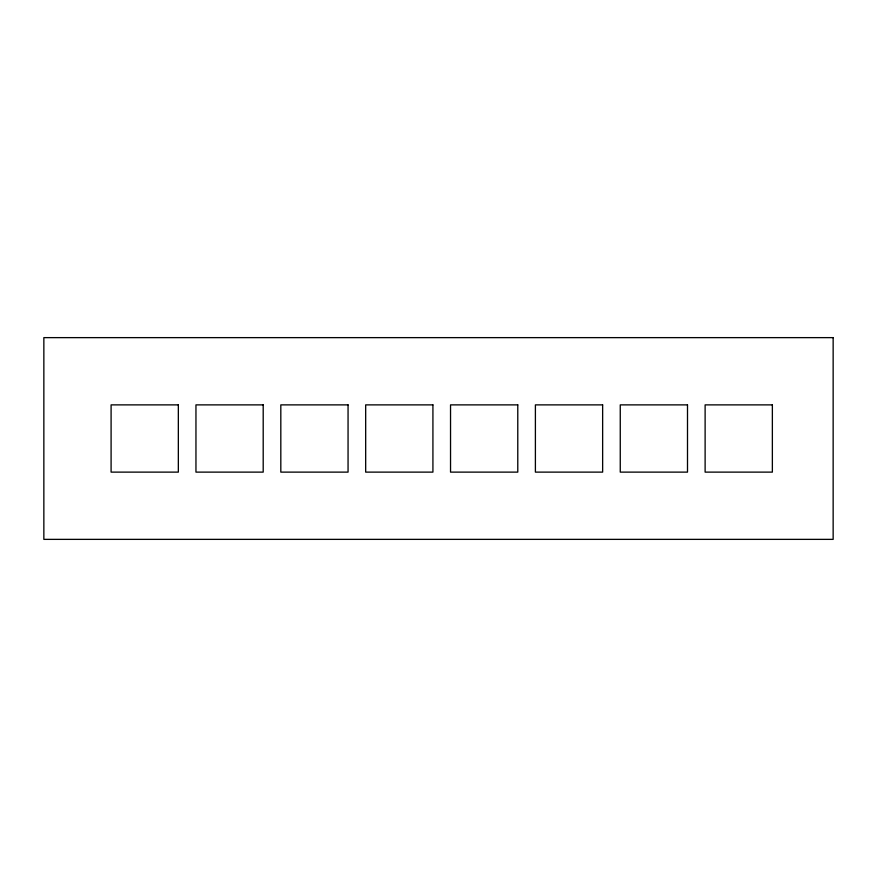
<?xml version="1.0" encoding="UTF-8"?>
<svg xmlns="http://www.w3.org/2000/svg" width="877" height="877" viewBox="0 0 877 877"><rect width="100%" height="100%" fill="white"/><g stroke="black" fill="none" stroke-linecap="round" stroke-linejoin="round"><path stroke-width="1.32" d="M833.15 337.634L43.85 337.634L43.85 539.366L833.15 539.366L833.15 337.634M178.338 404.878L111.094 404.878L111.094 472.122L178.338 472.122L178.338 404.878M263.199 404.878L195.955 404.878L195.955 472.122L263.199 472.122L263.199 404.878M348.059 404.878L280.815 404.878L280.815 472.122L348.059 472.122L348.059 404.878M432.92 404.878L365.676 404.878L365.676 472.122L432.92 472.122L432.92 404.878M517.781 404.878L450.537 404.878L450.537 472.122L517.781 472.122L517.781 404.878M602.642 404.878L535.398 404.878L535.398 472.122L602.642 472.122L602.642 404.878M687.502 404.878L620.258 404.878L620.258 472.122L687.502 472.122L687.502 404.878M772.363 404.878L705.119 404.878L705.119 472.122L772.363 472.122L772.363 404.878"/></g></svg>
